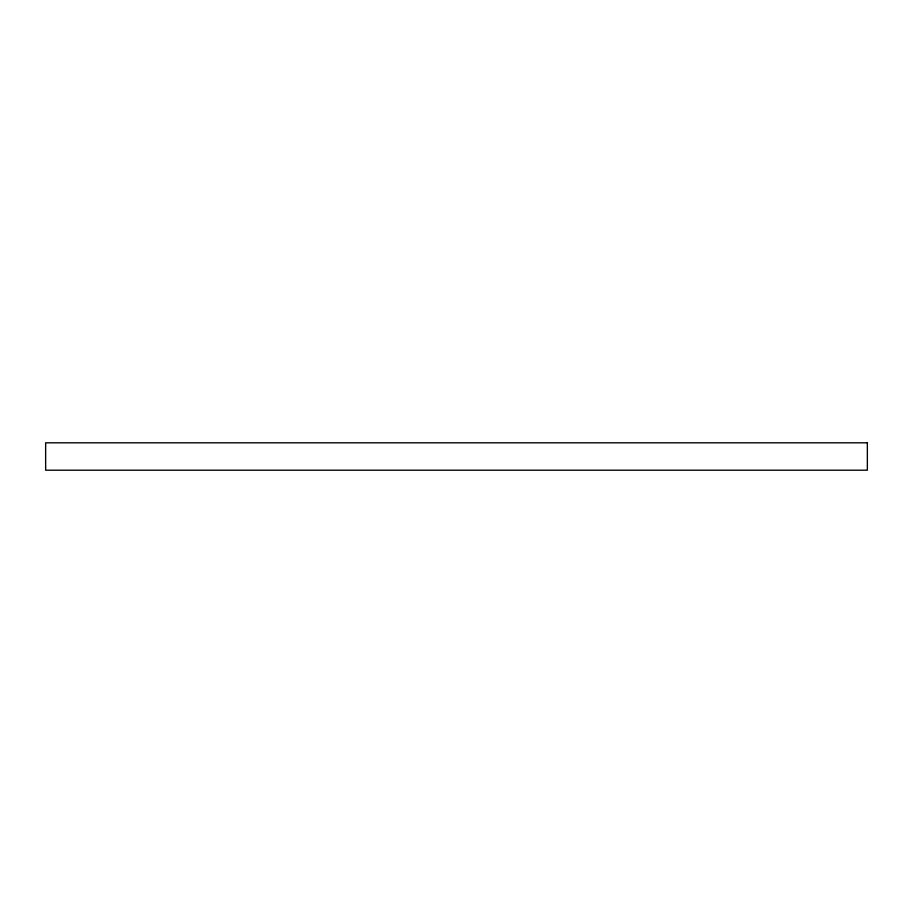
<?xml version="1.0" encoding="UTF-8"?>
<svg xmlns="http://www.w3.org/2000/svg" width="913" height="913" viewBox="0 0 913 913"><rect width="100%" height="100%" fill="white"/><g stroke="black" fill="none" stroke-linecap="round" stroke-linejoin="round"><path stroke-width="1.37" d="M867.35 442.805L45.65 442.805L45.65 470.195L867.35 470.195L867.35 442.805"/></g></svg>
